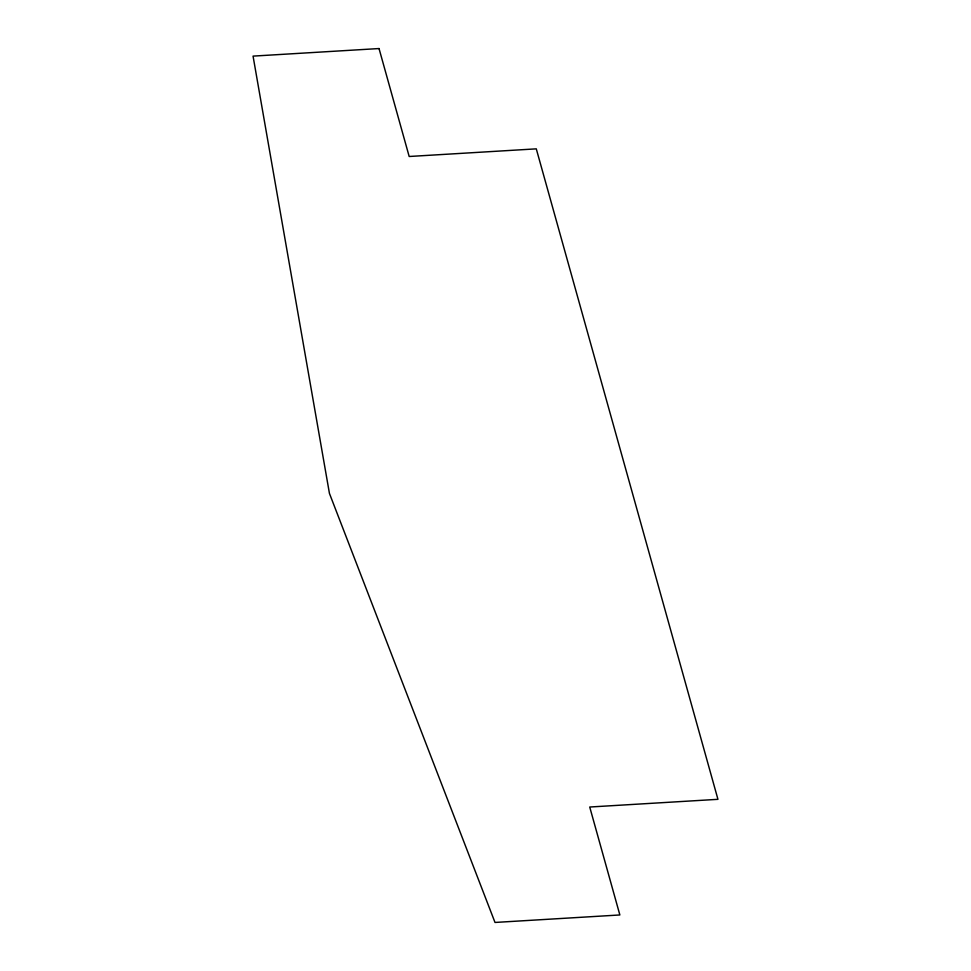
<?xml version="1.0" encoding="UTF-8"?>
<svg xmlns="http://www.w3.org/2000/svg" width="971" height="971" viewBox="0 0 971 971"><rect width="100%" height="100%" fill="white"/><g stroke="black" fill="none" stroke-linecap="round" stroke-linejoin="round"><path stroke-width="1.46" d="M379.03 48.55L253.055 56.112L329.436 493.402L495.004 922.45L619.862 914.961L589.725 807.022L717.945 799.327L536.283 148.854L409.179 156.489L379.03 48.55"/></g></svg>
